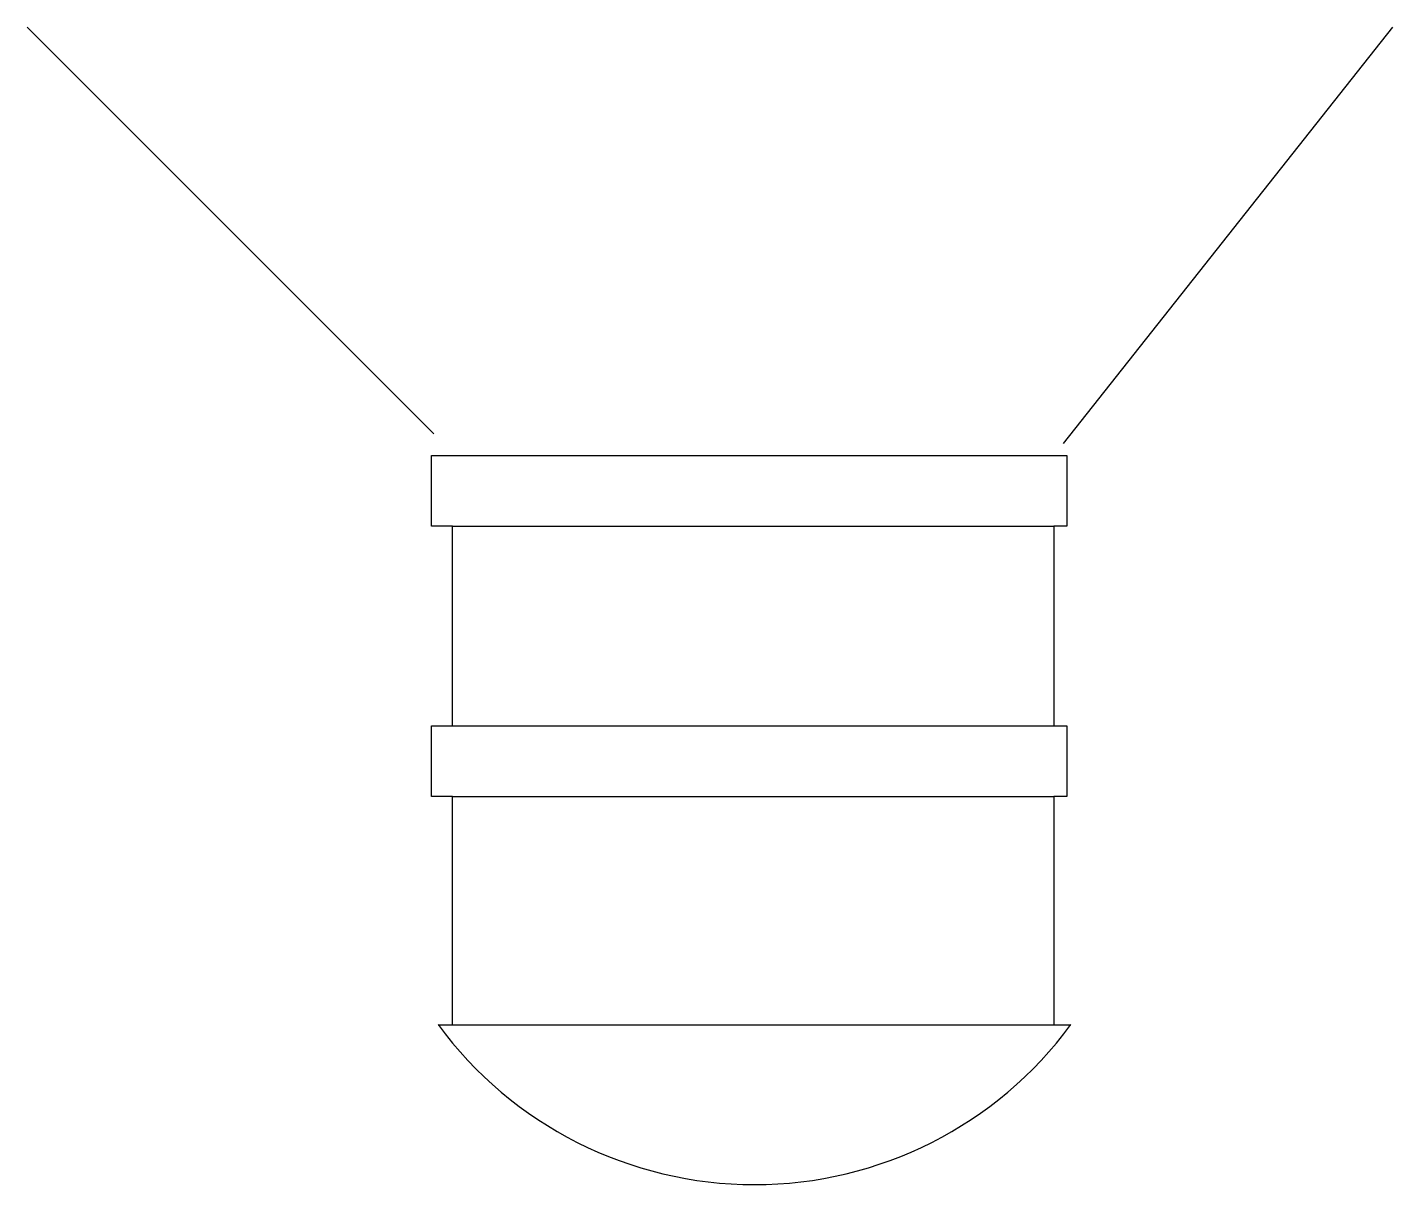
# Model space of a CAD drawing. Extents: x 101 to 391, y 950 to 1195.
import ezdxf

# ---------------------------------------------------------------- set-up
doc = ezdxf.new("R2010")
doc.units = 0
doc.header["$MEASUREMENT"] = 0
for name, color, linetype in [('3', 3, 'CONTINUOUS'), ('4', 4, 'CONTINUOUS'), ('7', 7, 'CONTINUOUS')]:
    doc.layers.add(name, color=color, linetype=linetype)

msp = doc.modelspace()

# ---------------------------------------------------------------- linework, layer by layer
at = {"layer": '3'}
for p, q in [((187.15, 1108.71), (100.88, 1194.93)), ((320.67, 1106.66), (390.52, 1194.93))]:
    msp.add_line(p, q, dxfattribs=at)
at = {"layer": '4'}
msp.add_lwpolyline([(188.04, 983.44), (191.05, 983.44), (191.05, 1031.83), (186.63, 1031.83), (186.63, 1046.83), (191.05, 1046.83), (191.05, 1089.12), (186.63, 1089.12), (186.63, 1104.12), (321.37, 1104.12), (321.37, 1089.12), (318.62, 1089.12), (318.62, 1046.83), (321.37, 1046.83), (321.37, 1031.83), (318.62, 1031.83), (318.62, 983.44), (322.27, 983.44)], dxfattribs=at)
msp.add_arc((255.15, 1032.86), 83.34, 216.3632, 323.6368, dxfattribs=at)
at = {"layer": '7'}
for p, q in [((191.05, 1089.12), (318.62, 1089.12)), ((191.05, 1046.83), (318.62, 1046.83)), ((191.05, 1031.83), (318.62, 1031.83)), ((191.05, 983.44), (318.62, 983.44))]:
    msp.add_line(p, q, dxfattribs=at)

doc.saveas('drawing.dxf')
